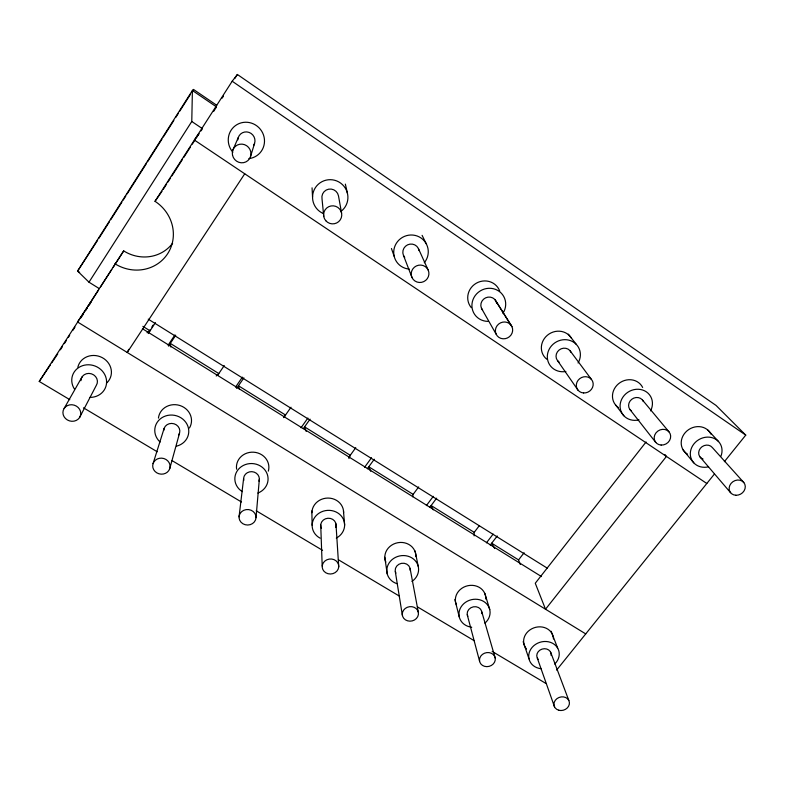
<?xml version="1.0" encoding="UTF-8"?>
<svg xmlns="http://www.w3.org/2000/svg" width="785" height="785" viewBox="0 0 785 785"><rect width="100%" height="100%" fill="white"/><g stroke="black" fill="none" stroke-linecap="round" stroke-linejoin="round"><path stroke-width="1.18" d="M99.381 288.674L88.99 282.188L191.775 121.489L192.404 90.501L193.532 89.47L216.738 105.278M474.111 535.88L474.228 532.348L479.076 525.989M256.018 517.707A8.488 7.752 1.3 0 0 243.674 510.348A8.488 7.752 1.3 0 0 242.918 523.762A8.488 7.752 1.3 0 0 256.018 517.707L259.335 479.341M239.052 516.873L243.615 478.526M412.665 496.768L413.146 494.373L418.67 486.935M169.727 468.684A8.723 7.997 9.6 0 0 159.394 458.303A8.723 7.997 9.6 0 0 155.047 471.471A8.723 7.997 9.6 0 0 169.727 468.684L179.5 433.291M250.513 156.588L254.566 143.429M153.046 463.65L164.075 428.551M348.923 458.538L350.277 455.29L304.59 426.883L306.189 431.416M232.743 150.357L238.218 137.669M128.74 349.345L127.239 352.475L244.734 173.789M79.54 417.6A9.008 8.213 17.8 0 0 71.916 404.746A9.008 8.213 17.8 0 0 64.066 416.707A9.008 8.213 17.8 0 0 79.54 417.6L96.28 385.425A8.321 7.654 19.2 0 0 91.413 373.817A8.321 7.654 19.2 0 0 80.933 380.666M64.125 408.455L82.082 376.869M97.575 240.387L77.597 271.09L88.99 282.188M98.89 238.326L109.409 221.782M110.724 219.721L121.891 202.147M123.206 200.077L125.835 195.946M127.15 193.875L146.216 163.898M147.531 161.828L161.985 139.092M163.3 137.022L173.819 120.478M175.791 117.377L178.421 113.246M179.736 111.176L190.245 94.642M191.56 92.571L193.532 89.47M69.796 399.663L39.25 381.461L123.696 250.886A37.376 35.423 33.6 0 0 172.612 243.262M114.904 263.731A39.24 37.101 32.2 0 0 167.755 253.555A39.24 37.101 32.2 0 0 155.018 201.313L232.193 81.228L237.374 74.477L716.116 405.482L745.75 435.116L724.369 461.678M90.579 302.411L87.93 306.533L91.629 301.057M91.904 300.351L98.527 290.048M100.509 286.957L111.774 269.432M113.099 267.371L123.696 250.886M163.319 189.234L166.616 184.102M167.931 182.061L170.571 177.959M171.886 175.909L182.434 159.502M183.749 157.451L190.333 147.197M192.315 144.126L194.955 140.024M196.27 137.974L198.899 133.872M60.386 349.806L62.378 346.715M64.36 343.624L66.352 340.543M68.334 337.452L69.659 335.391M72.966 330.24L74.958 327.149M80.914 317.886L83.553 313.764M85.545 310.674L87.528 307.583M89.519 304.501L90.834 302.441M213.559 111.529L216.209 107.408M222.155 98.145L223.48 96.084M234.725 78.588L237.374 74.477M148.65 331.869L149.925 329.935M151.839 327.031L153.114 325.098M148.257 333.546L155.45 322.625M168.088 345.223L174.878 335.009M168.5 346.116L175.712 335.274M39.25 381.461L50.475 364.74M51.8 362.778L57.747 353.927M87.272 307.494L77.499 321.938L585.728 633.907M217.602 375.338L224.245 365.575M235.549 387.113L242.379 377.143M236.638 388.418L243.899 377.84M284.18 416.963L285.524 415.029L238.454 385.769L239.376 389.331M155.018 201.313L162.004 191.285M283.699 417.64L290.99 407.238M301.018 427.776L307.897 418.042M303.363 428.61L310.055 419.141M198.919 133.744L194.395 140.044L706.814 483.491M200.94 130.938L202.314 129.025M348.844 457.262L355.762 447.676M364.603 467.261L371.511 457.753M367.351 468.753L374.278 459.235M426.373 505.609L433.31 496.316M429.689 507.473L436.646 498.161M486.445 542.827L493.127 534.104M490.252 545.084L497.239 535.988M520.298 564.464L518.561 559.911L524.105 552.758M646.075 441.975L535.272 583.245L545.516 609.229L666.436 456.428L664.924 454.505M556.604 670.086L714.448 474.003M216.218 375.966L218.809 373.562L170.306 343.398L170.816 346.99M147.03 332.663L150.053 330.809L142.87 326.344M83.485 407.827L157.216 451.767M171.964 460.56L241.476 501.998M256.224 510.78L322.576 550.334M338.374 559.744L399.467 596.158M417.375 606.825L474.248 640.727M492.156 651.403L545.869 683.421M413.146 494.373L368.783 466.79L370.726 471.275M474.228 532.348L431.122 505.55L433.281 509.848M518.561 559.911L491.695 543.21L494.678 548.509M142.458 328.738L541.493 576.582M79.658 272.375L77.597 271.09L192.404 90.501L216.366 106.809M148.237 319.161L547.371 568.222M191.775 121.489L201.941 128.338M232.193 81.228L745.75 435.116M707.923 430.062L718.589 441.592M743.837 482.559L712.299 447.499A7.752 6.888 -32.7 0 0 700.377 448.313A7.752 6.888 -32.7 0 0 703.075 459.048M700.073 457.017L730.609 492.735M642.434 399.977L669.105 431.986M683.068 449.942L693.822 462.895M630.11 409.741L655.769 442.446M568.34 334.145L576.406 344.517M615.832 405.217L623.849 415.785M570.067 350.758L591.478 379.459M557.664 360.786L578.045 390.224M496.149 301.46L511.967 326.697A8.763 8.301 -30.4 0 1 503.028 338.796A8.763 8.301 -30.4 0 1 497.091 325.697A8.763 8.301 -30.4 0 1 511.967 326.697M495.07 299.752L510.809 324.862M481.499 308.358L496.11 334.125M422.094 235.343L426.284 243.831M418.434 248.609L428.129 269.981A8.91 8.664 -27 0 1 419.239 282.472A8.91 8.664 -27 0 1 412.851 268.882A8.91 8.664 -27 0 1 428.129 269.981M551.09 631.238L557.703 648.204M403.578 255.684L412.037 277.615M550.648 652.198L568.84 700.514M537.323 658.173L554.534 706.883M391.45 248.521L394.168 256.312M523.144 641.649L529.002 658.88M484.836 593.401L489.752 609.582M481.813 611.917L495.217 658.075A7.978 6.986 -14.9 0 1 484.492 666.318A7.978 6.986 -14.9 0 1 482.441 654.386A7.978 6.986 -14.9 0 1 495.217 658.075M467.242 614.753L479.557 661.137M454.878 599.554L459.303 617.088M345.351 184.112L347.412 193.169M415.108 550.991L418.199 566.24M410.123 568.625L418.346 612.349A8.125 7.242 -11 0 1 407.552 620.817A8.125 7.242 -11 0 1 405.188 608.503A8.125 7.242 -11 0 1 418.346 612.349M341.603 213.177L338.482 195.848A8.39 8.35 31.7 0 0 328.66 189.175A8.39 8.35 31.7 0 0 322.027 198.958L323.763 216.552M395.287 571.5L402.391 615.46M384.778 557.242L387.221 573.884M343.477 510.907L344.635 525.253M335.96 523.831L338.737 566.878A8.292 7.507 -5.7 0 1 325.814 572.785A8.292 7.507 -5.7 0 1 326.854 559.793A8.292 7.507 -5.7 0 1 338.737 566.878M312.057 187.831L312.548 197.064M320.722 524.91L322.203 566.122M311.851 510.947L312.136 525.322M546.811 359.255A16.446 15.366 -32.9 0 1 547.331 335.303A16.446 15.366 -32.9 0 1 571.549 338.335M471.275 307.641A16.681 15.965 -32.4 0 1 476.24 283.248A16.681 15.965 -32.4 0 1 499.751 291.156M385.837 562.129A15.582 14.12 -10.9 0 1 397.809 542.71A15.582 14.12 -10.9 0 1 415.873 556.585M687.582 454.201A15.985 14.267 -32.9 0 1 686.973 430.896A15.985 14.267 -32.9 0 1 710.886 434.095M311.89 512.723A15.877 14.572 -5.1 0 1 327.973 498.063A15.877 14.572 -5.1 0 1 343.614 512.683M526.519 649.009A15.092 13.217 -17.9 0 1 533.761 627.912A15.092 13.217 -17.9 0 1 553.464 638.98M618.394 407.572A16.21 14.797 -32.9 0 1 618.551 383.747A16.21 14.797 -32.9 0 1 642.65 387.466M456.497 605.078A15.327 13.659 -15 0 1 468.017 585.679A15.327 13.659 -15 0 1 485.778 599.043M236.599 469.185A16.22 15.013 2.4 0 1 253.643 452.199A16.22 15.013 2.4 0 1 268.333 471.147M158.433 418.101A16.632 15.425 11.2 0 1 179.883 405.502A16.632 15.425 11.2 0 1 189.47 427.972M77.852 367.203A17.133 15.788 19.7 0 1 102.276 357.656A17.133 15.788 19.7 0 1 106.937 382.795M74.526 389.193A17.564 16.151 19.2 0 1 82.435 365.731A17.564 16.151 19.2 0 1 106.171 378.341A17.564 16.151 19.2 0 1 89.971 397.396M163.731 430.474A8.076 7.467 10.8 0 1 174.113 423.802A8.076 7.467 10.8 0 1 178.627 435.037M160.091 442.034A17.054 15.769 10.8 0 1 161.641 417.885A17.054 15.769 10.8 0 1 186.997 424.214A17.054 15.769 10.8 0 1 176.576 446.145M243.782 480.42A7.87 7.261 2.1 0 1 251.867 471.667A7.87 7.261 2.1 0 1 258.962 481.205M242.349 491.645A16.622 15.337 2.1 0 1 239.621 468.037A16.622 15.337 2.1 0 1 265.222 470.352A16.622 15.337 2.1 0 1 257.882 493.049M237.826 139.877A8.743 8.488 51.2 0 1 249.022 132.39A8.743 8.488 51.2 0 1 253.604 145.441M232.88 152.251A18.448 17.918 51.2 0 1 237.168 124.501A18.448 17.918 51.2 0 1 263.495 134.971A18.448 17.918 51.2 0 1 248.874 158.609M323.273 213.52A17.712 17.623 31.8 0 1 315.442 187.576A17.712 17.623 31.8 0 1 342.378 184.554A17.712 17.623 31.8 0 1 340.778 211.548M404.726 257.441A8.233 8.046 -29.4 0 1 407.572 244.851A8.233 8.046 -29.4 0 1 419.072 250.621M409.289 269.108A17.368 16.995 -29.4 0 1 394.462 247.403A17.368 16.995 -29.4 0 1 419.18 236.884A17.368 16.995 -29.4 0 1 424.302 262.73M538.284 659.547A7.31 6.378 -17.8 0 1 542.062 649.097A7.31 6.378 -17.8 0 1 551.148 655.465M540.973 668.692A15.435 13.453 -17.8 0 1 529.885 650.902A15.435 13.453 -17.8 0 1 552.503 643.229A15.435 13.453 -17.8 0 1 554.71 664.032M321.487 528.482A7.703 7.045 -5.3 0 1 327.924 518.247A7.703 7.045 -5.3 0 1 335.676 527.471M320.103 538.157A16.259 14.876 -5.3 0 1 316.07 515.706A16.259 14.876 -5.3 0 1 340.975 515.627A16.259 14.876 -5.3 0 1 336.294 538.108M708.57 466.8A16.377 14.552 -32.7 0 1 690.309 453.465A16.377 14.552 -32.7 0 1 709.316 437.166A16.377 14.552 -32.7 0 1 720.934 456.203M467.791 616.382A7.428 6.594 -14.9 0 1 473.384 606.825A7.428 6.594 -14.9 0 1 481.862 613.644M471.726 627.225A15.68 13.924 -14.9 0 1 460.167 608.601A15.68 13.924 -14.9 0 1 483.55 601.369A15.68 13.924 -14.9 0 1 484.934 623.143M631.503 411.006A7.87 7.153 -32.6 0 1 631.699 399.329A7.87 7.153 -32.6 0 1 643.406 401.577M639 419.857A16.613 15.111 -32.7 0 1 620.091 405.374A16.613 15.111 -32.7 0 1 640.55 389.497A16.613 15.111 -32.7 0 1 650.559 410.889M482.589 310.055A8.105 7.732 -31.9 0 1 485.601 297.849A8.105 7.732 -31.9 0 1 496.728 303.393M487.917 321.389A17.103 16.328 -31.9 0 1 472.354 301.754A17.103 16.328 -31.9 0 1 495.463 289.361A17.103 16.328 -31.9 0 1 502.93 313.333M395.885 573.178A7.556 6.82 -10.9 0 1 401.4 563.355A7.556 6.82 -10.9 0 1 410.212 570.401M397.132 583.726A15.955 14.395 -10.9 0 1 389.183 562.865A15.955 14.395 -10.9 0 1 413.567 559.087A15.955 14.395 -10.9 0 1 411.939 581.44M559.116 362.091A7.987 7.438 -32.5 0 1 559.077 350.051A7.987 7.438 -32.5 0 1 571.097 352.416M565.887 371.472A16.858 15.7 -32.5 0 1 547.39 355.203A16.858 15.7 -32.5 0 1 568.978 340.17A16.858 15.7 -32.5 0 1 578.074 362.994M232.517 155.155A9.479 9.204 47.8 0 0 247.903 160.572A9.479 9.204 47.8 0 0 244.488 144.636A9.479 9.204 47.8 0 0 232.517 155.155M325.804 220.732A9.086 9.027 12.5 0 0 341.259 217.837A9.086 9.027 12.5 0 0 330.966 205.974A9.086 9.027 12.5 0 0 325.804 220.732M558.724 710.219A7.85 6.731 -17.7 0 0 569.37 702.192A7.85 6.731 -17.7 0 0 556.957 698.64A7.85 6.731 -17.7 0 0 558.724 710.219M735.8 495.257A8.36 7.33 -32 0 0 744.808 484.208A8.36 7.33 -32 0 0 731.031 483.442A8.36 7.33 -32 0 0 735.8 495.257M661.137 445.066A8.488 7.634 -31.8 0 0 670.135 433.693A8.488 7.634 -31.8 0 0 656.005 432.849A8.488 7.634 -31.8 0 0 661.137 445.066M583.608 392.951A8.625 7.958 -31.4 0 0 592.577 381.225A8.625 7.958 -31.4 0 0 578.084 380.303A8.625 7.958 -31.4 0 0 583.608 392.951"/></g></svg>
